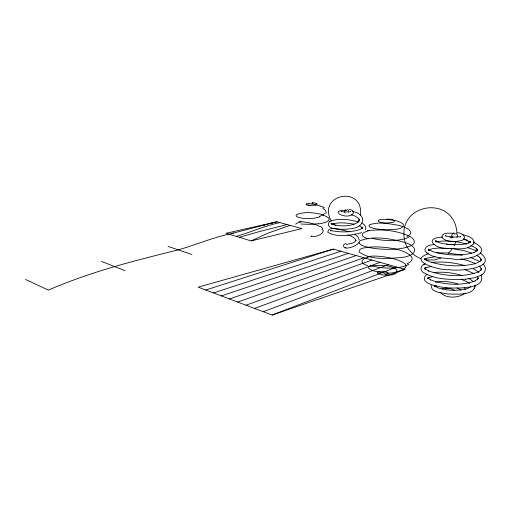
<?xml version="1.0" encoding="UTF-8"?>
<svg xmlns="http://www.w3.org/2000/svg" width="511" height="511" viewBox="0 0 511 511"><rect width="100%" height="100%" fill="white"/><g stroke="black" fill="none" stroke-linecap="round" stroke-linejoin="round"><path stroke-width="0.77" d="M436.164 241.85L435.96 240.745L436.407 241.652L435.583 240.853L439.696 242.808C448.403 244.884 457.601 245.389 466.415 243.696L468.964 242.789L468.657 242.968L470.324 241.722L469.686 242.629L469.986 241.288L469.999 242.399M434.88 286.403L434.829 285.662L435.187 286.754L434.593 285.853L437.531 287.712C446.371 290.587 456.004 291.027 465.112 289.252L467.904 288.383L470.829 286.543M360.37 215.636C364.567 184.912 316.539 193.631 331.262 221.11M431.156 285.151C430.549 292.918 442.935 292.809 447.975 294.036C455.397 293.825 474.789 296.463 475.096 284.774M442.36 237.11C422.999 237.985 435.168 249.189 447.444 248.378C455.729 248.333 467.891 251.048 473.678 243.581C475.345 237.43 466.115 235.648 462.033 234.549M474.029 241.875L473.601 243.945M453.321 233.259C450.114 233.31 441.344 231.968 441.996 237.513C446.71 242.853 456.151 241.965 462.512 240.227C467.974 237.372 460.845 231.655 456.904 232.978M474.419 288.632L474.559 288.3M475.089 287.022L475.23 286.69M454.356 245.146L455.601 242.246M452.759 233.406L451.66 235.213L452.063 236.497L452.938 237.257L452.637 237.072M345.589 209.67L344.561 210.845L344.791 212.333M428.71 250.275L428.985 249.17L429.01 250.122L428.608 249.068L429.342 250.045L428.774 249.579L432.498 251.578C445.854 255.385 460.532 256.343 474.01 252.6L473.703 252.696L477.459 250.345L476.999 250.901L477.606 249.528L477.408 250.626L477.133 249.17L477.395 249.873L476.29 248.435L476.782 248.914L474.713 247.369L470.765 245.484M460.552 236.849C461.548 235.929 459.53 237.213 460.718 236.574M365.301 229.861C367.128 226.916 364.081 223.939 361.43 223.007M357.591 221.729L359.207 219.142M350.124 211.841L350.412 211.471M358.882 242.367C358.275 245.644 341.929 252.07 343.654 244.641M452.522 248.34L450.919 250.658L448.307 253.137M428.058 278.252L428.416 277.62L428.02 278.578L428.033 277.479L428.333 278.527L427.963 277.863L430.537 279.881L430.249 279.715C443.797 284.94 461.618 286.109 475.313 280.846L475.019 280.993L477.989 278.623L477.613 279.262L478.162 277.824L478.085 278.533L477.581 276.719M436.266 241.997L436.496 241.677M316.846 204.457L316.909 203.806A3.641 0.99 3.9 0 0 316.36 203.487M346.068 210.302C328.714 209.951 344.42 219.526 351.97 214.665C355.356 212.978 352.079 209.005 349.237 209.516M329.288 221.685C323.329 231.349 347.87 229.375 351.625 228.583C365.256 227.248 366.892 213.885 352.641 211.522M465.221 292.995C458.827 298.398 445.733 298.775 440.131 292.311M429.208 249.687L428.614 250.096L432.07 248.787L438.31 248.052L450.574 248.435M427.777 278.514L428.933 277.62L428.627 277.799L432.734 276.579M425.273 263.842C421.492 264.43 419.212 269.489 422.667 272.018C435.18 280.169 451.443 279.689 465.828 279.185M480.276 275.614C485.15 274.068 487.456 267.362 482.978 264.027M350.227 211.631L349.875 211.72M426.928 274.247C415.948 284.11 442.788 287.482 447.61 287.859C455.084 287.949 486.638 290.305 481.087 274.72M329.557 221.512C338.704 217.699 350.303 219.679 358.869 221.985M452.733 233.418L454.375 232.946M251.195 240.898L301.931 228.583L276.847 221.787L225.964 233.303L251.195 240.898L268.275 233.029L290.069 225.37M384.879 273.787L385.032 274.107A1.246 0.377 1.8 0 0 385.396 274.19L385.818 274.235A2.114 0.715 1.9 0 0 386.693 274.247A2.063 0.677 1.8 0 0 387.485 274.094L387.683 274.017M361.609 232.639C351.606 235.462 337.017 237.839 327.864 232.333C327.794 224.291 345.621 231.489 349.537 231.764M406.967 236.389C417.985 231.317 401.825 225.67 397.188 225.089C388.13 223.582 378.083 221.55 369.261 224.897C367.779 226.852 371.682 227.74 372.966 228.168C377.616 229.356 382.445 229.675 387.223 229.739C391.285 228.998 404.131 230.672 403.281 224.182C398.101 219.998 390.813 219.756 384.419 219.379C382.407 218.727 374.474 220.382 379.884 222.081C382.126 223.805 402.061 222.968 391.4 219.296M406.941 263.842C422.418 256.739 398.625 248.959 392.403 248.474C384.579 247.056 376.562 246.506 368.635 247.215C365.614 247.931 358.958 247.573 358.978 251.859C370.418 260.438 387.581 258.483 401.173 257.544C417.168 255.947 420.093 246.474 403.32 242.029C389.433 238.452 373.701 235.635 359.929 240.764C356.748 243.9 363.347 246.053 365.62 246.666C373.905 248.895 382.56 249.451 391.107 249.304C396.862 249.649 424.488 246.494 410.429 236.657C397.143 230.32 381.711 228.928 367.217 230.697M465.655 279.21L474.189 277.812L480.589 275.474M441.989 288.894C446.154 287.725 451.162 287.968 454.796 290.491M423.875 264.398L424.219 264.264M272.127 315.051L405.159 269.463L333.402 249.106L198.134 287.144L272.127 315.051L396.657 267.049M263.248 311.704L388.296 264.679M254.548 308.42L380.069 262.341M246.015 305.201L371.976 260.048M331.748 224.201C338.601 221.991 346.554 222.847 354.046 224.201M237.647 302.046L364.011 257.787M229.445 298.948L356.173 255.564M437.135 241.767L436.822 241.875L439.109 241.352C448.339 240.394 457.76 241.505 466.658 244.079M221.391 295.914L348.464 253.379M440.84 258.119L433.96 260.042L426.238 259.882M213.496 292.937L340.875 251.227M319.899 216.849C313.154 218.957 305.738 219.257 298.878 217.494C297.798 217.175 295.186 216.23 296.399 214.767C304.863 211.049 315 212.832 323.719 214.907M205.741 290.012L333.402 249.106M239.257 237.302L258.815 231.751L287.048 224.553M315.9 204.917L315.332 205.058M460.002 236.823L451.871 237.13L447.355 236.408L445.298 235.514L445.879 236.286M435.864 286.154L435.551 286.243L436.892 285.949M311.684 235.993L311.288 236.108A2.753 0.422 -5.5 0 0 310.944 236.325C315.108 236.989 321.304 235.648 323.208 231.406A11.587 5.378 8.5 0 0 322.147 229.235M279.875 222.604C264.877 225.792 250.882 232.166 236.216 236.389M276.847 221.787L262.552 225.523M231.279 233.623L233.642 233.01M269.508 223.709L273.13 222.764M264.858 224.923L231.374 233.597C213.074 237.391 195.898 244.814 178.02 249.943C134.074 260.731 89.981 271.961 48.398 290.114L25.55 279.466M428.397 253.705C405.555 261.485 442.743 271.258 448.997 269.591C456.368 271.507 499.803 268.888 480.314 252.83M306.702 203.825L305.808 204.355L307.066 204.994M388.679 219.647L386.999 219.481M435.436 282.257C442.877 280.654 450.715 281.727 457.913 283.975M312.157 202.918L311.844 203.091L313.026 203.237M387.344 219.078L387.019 219.162A2.076 0.402 4 0 0 386.846 219.302A2.153 0.428 3.5 0 0 386.948 219.481M367.511 257.11C375.591 252.613 428.167 263.638 395.514 272.101C383.863 276.547 349.147 265.043 383.135 265.343C402.387 266.819 401.237 277.147 382.624 274.861C369.97 272.535 383.212 269.444 387.606 272.523M434.241 244.475C430.837 244.814 424.041 245.9 425.031 250.818C431.329 258.911 443.925 257.665 453.11 258.988C462.953 261.479 497.101 254.056 473.512 242.271M431.233 266.41L425.746 267.866L426.033 267.675L424.756 268.895L424.941 267.802L425.031 268.933L424.769 268.211L425.548 269.297L425.043 268.773L428.652 271.034L428.365 270.881C443.522 276.119 462.966 277.799 478.775 271.801L478.462 271.935L481.343 269.54L480.921 270.159L481.445 268.869L481.324 269.61L481.202 268.077L481.388 268.76L479.42 266.103L479.657 266.34M431.948 262.392C442.896 261.364 454.036 262.565 464.608 265.541M318.315 223.761L309.723 224.367L300.896 224.016M433.328 272.593C443.031 271.526 452.97 272.702 462.27 275.608M435.18 256.72L427.036 258.138L424.96 259.454L425.376 258.86L425.031 259.844L425.024 258.342L425.471 259.729L424.916 258.77L425.982 259.895L425.695 259.684L429.419 261.702C444.353 266.269 460.066 267.189 475.236 263.663L479.944 261.498L479.644 261.696L481.33 259.575L481.151 260.316L481.145 258.93L481.292 259.671L479.58 257.212M347.141 244.315L352.577 243.14L355.164 241.684L355.873 240.17L355.937 240.751L355.656 239.659L354.129 237.928L351.038 236.025L347.799 234.779M348.151 211.982L343.539 211.931L341.009 211.318L341.469 211.771M436.42 252.792L447.444 252.983L462.557 255.232M308.753 203.646L316.469 204.534M447.291 288.274L445.375 288.255M449.859 237.13L451.928 237.161M310.413 205.371L313.792 205.294A5.001 1.297 -0.5 0 0 315.383 205.077M446.346 244.22L450.223 244.507M345.168 247.707L346.03 247.79M308.318 205.205L308.836 205.262M451.002 244.565L454.854 245.025M452.063 248.614L463.943 250.671L471.71 253.028M309.066 222.866L315.421 224.54L319.643 226.488M463.253 239.103L467.795 240.285M460.903 258.815L468.229 260.744L475.141 263.465M467.629 247.618L476.967 250.958M351.14 214.69L355.26 216.121L358.907 218.599L359.495 220.375L359.488 219.768L359.233 220.848L358.109 222.125C351.728 226.514 341.297 226.616 333.287 224.61L331.032 223.307L331.467 224.214M461.133 279.325L466.185 281.344L469.507 283.471M168.055 246.411L191.932 254.523M464.857 269.648L474.067 273.609M470.209 257.295L479.893 261.575M463.643 239.033L469.564 241.735L469.079 241.224L469.794 242.233M101.548 261.46L125.086 270.689M420.853 258.643C413.763 255.909 407.893 250.173 405.293 242.993M457.032 287.846L460.948 289.935M473.32 268.741L478.884 272.191M359.488 225.9L361.654 227.108L362.363 228.2L362.043 227.363L362.471 227.567L362.21 228.251L362.561 227.714L360.159 229.439C350.776 232.511 340.914 232.422 331.275 230.653L330.496 230.269L331.032 231.087M476.393 255.161L479.861 257.41M468.644 278.227L473.518 281.733M323.041 207.019L324.351 207.92M426.423 252.856L426.742 253.073M335.951 225.779L333.076 223.467M354.66 234.115L357.898 236.868L359.259 239.857M464.103 287.431L465.623 289.545M404.961 241.716C395.15 203.116 454.317 193.682 456.943 232.99M346.439 210.34A1.757 1.329 77.3 0 1 348.163 210.123A1.757 1.329 77.3 0 1 348.796 212.327M344.427 244.571A1.731 1.297 74.4 0 1 346.688 244.462M454.439 234.268A2.025 1.712 71.6 0 1 457.032 234.428A2.025 1.712 71.6 0 1 456.885 237.36M387.613 219.174A3.801 0.773 5.2 0 1 391.222 219.379M409.266 236.797A24.17 7.62 2.5 0 1 371.925 238.164M368.552 238.797A25.397 6.017 0 0 1 368.227 230.902M408.864 264.264A25.173 8.642 2.6 0 1 370.002 265.247M367.767 265.656A23.921 6.343 0.3 0 1 368.112 257.257M387.3 272.587A3.673 1.22 7.1 0 1 387.887 274.081M312.176 202.924A1.91 0.358 4.5 0 1 312.732 202.88L313.109 202.867A2.664 0.568 5.3 0 1 314.233 202.988A3.066 0.754 5.5 0 1 316.386 203.48M316.884 204.457A4.714 1.309 1.1 0 1 315.964 204.93M310.324 205.422A6.419 1.143 -0.7 0 1 308.682 205.307M308.261 205.224A6.113 1.124 -1 0 1 307.015 205M306.951 203.883A8.431 1.373 7 0 1 309.027 203.742M316.283 204.917A11.9 4.184 11 0 1 320.461 206.189M320.761 206.054A11.517 4.107 11.9 0 1 322.811 207.057M322.831 208.322A13.784 5.825 7.4 0 1 325.782 213.777M324.511 213.553A14.289 6.253 -6.4 0 1 319.318 216.485M322.811 215.157A16.767 4.644 4.8 0 1 329.193 219.379A16.876 5.021 -0.6 0 1 318.506 223.907M295.69 224.265A16.378 2.766 -3.4 0 1 301.196 222.023M298.763 221.589A15.56 2.651 12.9 0 1 309.002 222.77M320.256 226.296A12.896 6.202 8.4 0 1 322.875 229.017"/></g></svg>
